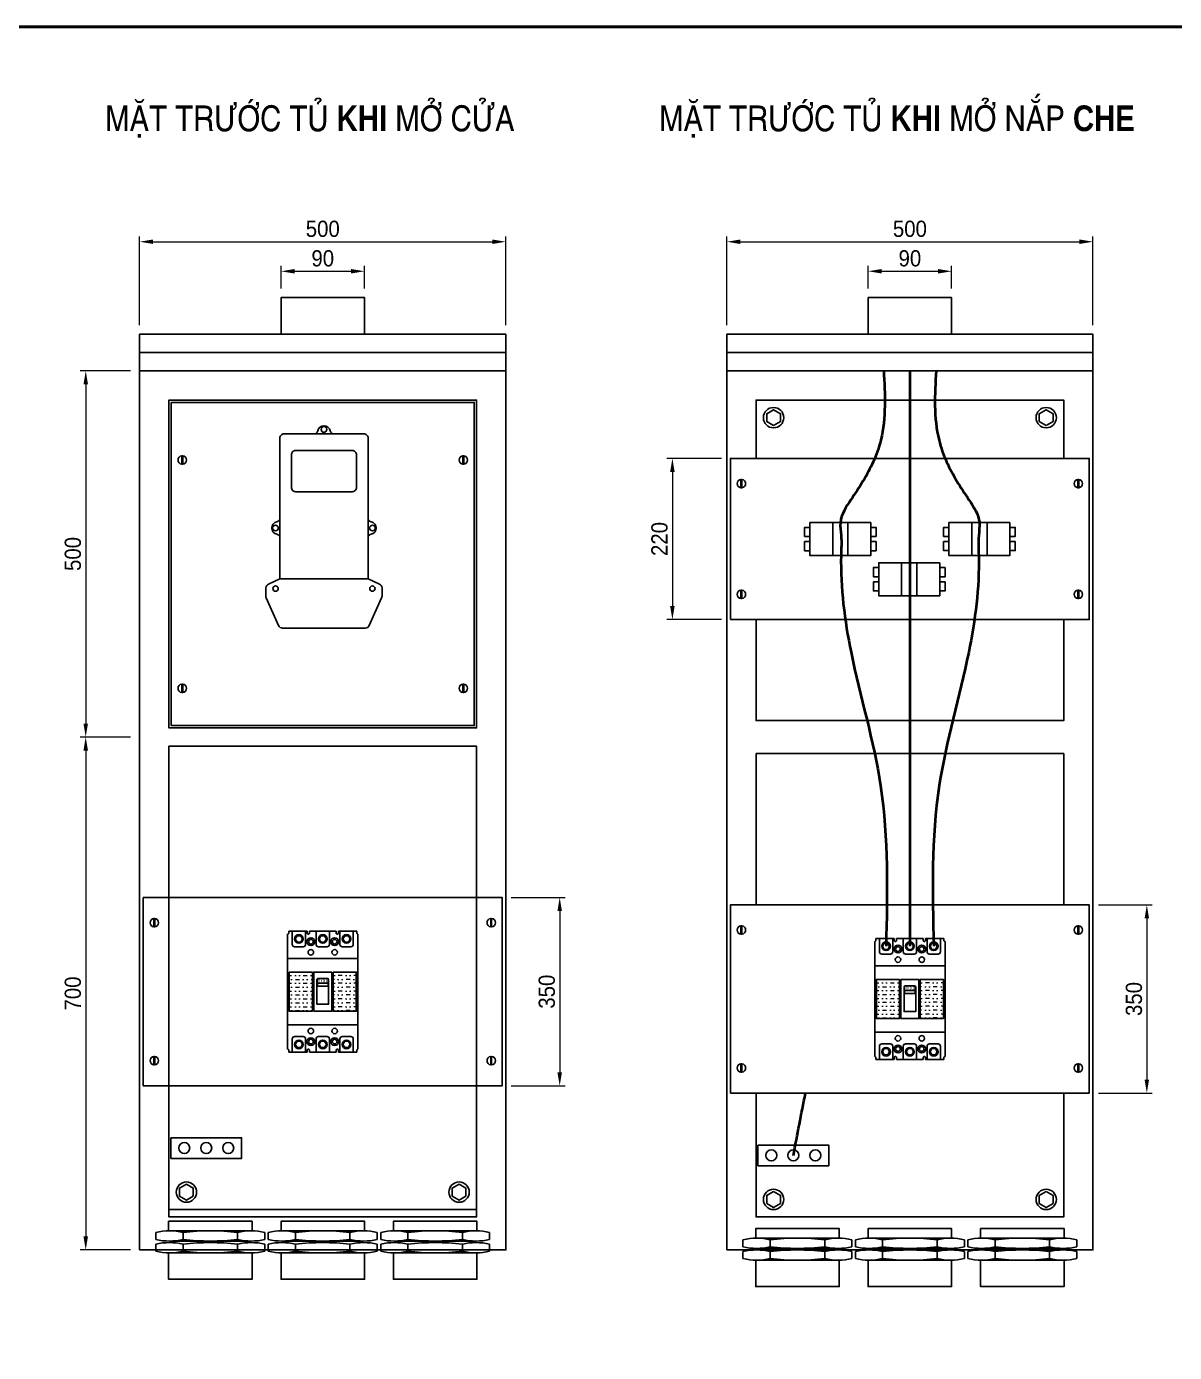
# Model space of a CAD drawing. Header units: millimetres. Extents: x -23083795 to 376618, y 113268 to 3804440.
# Drawn here: x 342228 to 348600, y 121408 to 128767 of the extents above; entities that cross this region are included whole.
import ezdxf

# ---------------------------------------------------------------- set-up
doc = ezdxf.new("R2010")
doc.units = ezdxf.units.MM
doc.header["$LTSCALE"] = 6
for name, color, linetype, lineweight in [('DIM', 4, 'Continuous', 13), ('Netcoban', 4, 'Continuous', 25), ('Netdam', 4, 'Continuous', 20), ('Netlon', 5, 'Continuous', 40), ('netlonkhungten', 32, 'Continuous', 35)]:
    doc.layers.add(name, color=color, linetype=linetype, lineweight=lineweight)
doc.styles.get("Standard").update_dxf_attribs({"font": 'VHELVCN_1.TTF', "height": 60})
doc.styles.add('VNI-HELVE', font='VHELVEN_0.TTF', dxfattribs={"width": 0.9})
doc.dimstyles.new('D50', dxfattribs={"dimtxt": 60, "dimasz": 75, "dimexe": 30, "dimexo": 50, "dimgap": 25, "dimtad": 1, "dimdec": 0, "dimdsep": 46, "dimtxsty": 'VNI-HELVE', "dimcen": 0, "dimclrd": 256, "dimclre": 256, "dimclrt": 7, "dimadec": 0, "dimazin": 0, "dimtfac": 1, "dimtdec": 0, "dimtmove": 1, "dimatfit": 3, "dimfxl": 1, "dimtolj": 1, "dimtzin": 0, "dimlwd": -1, "dimlwe": -1, "dimarcsym": 0})

# ---------------------------------------------------------------- blocks, each defined once
blk = doc.blocks.new('*D205')
at = {"layer": 'Defpoints', "color": 0, "transparency": 16777216}
for p in [(342855.7, 126855.5), (342556.4, 124822.8), (342855.7, 124822.8)]:
    blk.add_point(p, dxfattribs=at)
at = {"layer": 'DIM', "transparency": 16777216}
for p, q in [((342805.7, 126855.5), (342526.4, 126855.5)), ((342556.4, 126780.5), (342556.4, 124897.8)), ((342805.7, 124822.8), (342526.4, 124822.8))]:
    blk.add_line(p, q, dxfattribs=at)
for points in [[(342543.9, 126780.5), (342568.9, 126780.5), (342556.4, 126855.5)], [(342543.9, 124897.8), (342568.9, 124897.8), (342556.4, 124822.8)]]:
    blk.add_solid(points, dxfattribs=at)
at = {"layer": 'DIM', "color": 7, "transparency": 16777216, "insert": (342485.2, 125839.2), "char_height": 90, "attachment_point": 5, "rotation": 90, "style": 'VNI-HELVE'}
blk.add_mtext('\\A1;500', dxfattribs=at)
blk = doc.blocks.new('*D206')
at = {"layer": 'Defpoints', "color": 0, "transparency": 16777216}
for p in [(342855.7, 124822.8), (342556.4, 121976.9), (342855.7, 121976.9)]:
    blk.add_point(p, dxfattribs=at)
at = {"layer": 'DIM', "transparency": 16777216}
for p, q in [((342805.7, 124822.8), (342526.4, 124822.8)), ((342556.4, 124747.8), (342556.4, 122051.9)), ((342805.7, 121976.9), (342526.4, 121976.9))]:
    blk.add_line(p, q, dxfattribs=at)
for points in [[(342543.9, 124747.8), (342568.9, 124747.8), (342556.4, 124822.8)], [(342543.9, 122051.9), (342568.9, 122051.9), (342556.4, 121976.9)]]:
    blk.add_solid(points, dxfattribs=at)
at = {"layer": 'DIM', "color": 7, "transparency": 16777216, "insert": (342485.2, 123399.9), "char_height": 90, "attachment_point": 5, "rotation": 90, "style": 'VNI-HELVE'}
blk.add_mtext('\\A1;700', dxfattribs=at)
blk = doc.blocks.new('*D207')
at = {"layer": 'Defpoints', "color": 0, "transparency": 16777216}
for p in [(346135, 126369.6), (345812.7, 125475.2), (346135, 125475.2)]:
    blk.add_point(p, dxfattribs=at)
at = {"layer": 'DIM', "transparency": 16777216}
for p, q in [((346085, 126369.6), (345782.7, 126369.6)), ((345812.7, 126294.6), (345812.7, 125550.2)), ((346085, 125475.2), (345782.7, 125475.2))]:
    blk.add_line(p, q, dxfattribs=at)
for points in [[(345800.2, 126294.6), (345825.2, 126294.6), (345812.7, 126369.6)], [(345800.2, 125550.2), (345825.2, 125550.2), (345812.7, 125475.2)]]:
    blk.add_solid(points, dxfattribs=at)
at = {"layer": 'DIM', "color": 7, "transparency": 16777216, "insert": (345741.4, 125922.4), "char_height": 90, "attachment_point": 5, "rotation": 90, "style": 'VNI-HELVE'}
blk.add_mtext('\\A1;220', dxfattribs=at)
blk = doc.blocks.new('*D208')
at = {"layer": 'Defpoints', "color": 0, "transparency": 16777216}
for p in [(344888.5, 127572.1), (342855.7, 127058.8), (344888.5, 127058.8)]:
    blk.add_point(p, dxfattribs=at)
at = {"layer": 'DIM', "transparency": 16777216}
for p, q in [((342855.7, 127108.8), (342855.7, 127602.1)), ((342930.7, 127572.1), (344813.5, 127572.1)), ((344888.5, 127108.8), (344888.5, 127602.1))]:
    blk.add_line(p, q, dxfattribs=at)
for points in [[(342930.7, 127584.6), (342930.7, 127559.6), (342855.7, 127572.1)], [(344813.5, 127584.6), (344813.5, 127559.6), (344888.5, 127572.1)]]:
    blk.add_solid(points, dxfattribs=at)
at = {"layer": 'DIM', "color": 7, "transparency": 16777216, "insert": (343872.1, 127643.3), "char_height": 90, "attachment_point": 5, "style": 'VNI-HELVE'}
blk.add_mtext('\\A1;500', dxfattribs=at)
blk = doc.blocks.new('*D209')
at = {"layer": 'Defpoints', "color": 0, "transparency": 16777216}
for p in [(344103.8, 127408.3), (343640.3, 127262.1), (344103.8, 127262.1)]:
    blk.add_point(p, dxfattribs=at)
at = {"layer": 'DIM', "transparency": 16777216}
for p, q in [((343640.3, 127312.1), (343640.3, 127438.3)), ((343715.3, 127408.3), (344028.8, 127408.3)), ((344103.8, 127312.1), (344103.8, 127438.3))]:
    blk.add_line(p, q, dxfattribs=at)
for points in [[(343715.3, 127420.8), (343715.3, 127395.8), (343640.3, 127408.3)], [(344028.8, 127420.8), (344028.8, 127395.8), (344103.8, 127408.3)]]:
    blk.add_solid(points, dxfattribs=at)
at = {"layer": 'DIM', "color": 7, "transparency": 16777216, "insert": (343872.1, 127479.6), "char_height": 90, "attachment_point": 5, "style": 'VNI-HELVE'}
blk.add_mtext('\\A1;90', dxfattribs=at)
blk = doc.blocks.new('*D210')
at = {"layer": 'Defpoints', "color": 0, "transparency": 16777216}
for p in [(347362.7, 127408.3), (346899.3, 127262.1), (347362.7, 127262.1)]:
    blk.add_point(p, dxfattribs=at)
at = {"layer": 'DIM', "transparency": 16777216}
for p, q in [((346899.3, 127312.1), (346899.3, 127438.3)), ((346974.3, 127408.3), (347287.7, 127408.3)), ((347362.7, 127312.1), (347362.7, 127438.3))]:
    blk.add_line(p, q, dxfattribs=at)
for points in [[(346974.3, 127420.8), (346974.3, 127395.8), (346899.3, 127408.3)], [(347287.7, 127420.8), (347287.7, 127395.8), (347362.7, 127408.3)]]:
    blk.add_solid(points, dxfattribs=at)
at = {"layer": 'DIM', "color": 7, "transparency": 16777216, "insert": (347131, 127479.6), "char_height": 90, "attachment_point": 5, "style": 'VNI-HELVE'}
blk.add_mtext('\\A1;90', dxfattribs=at)
blk = doc.blocks.new('*D211')
at = {"layer": 'Defpoints', "color": 0, "transparency": 16777216}
for p in [(348147.4, 127572.1), (346114.6, 127058.8), (348147.4, 127058.8)]:
    blk.add_point(p, dxfattribs=at)
at = {"layer": 'DIM', "transparency": 16777216}
for p, q in [((346114.6, 127108.8), (346114.6, 127602.1)), ((346189.6, 127572.1), (348072.4, 127572.1)), ((348147.4, 127108.8), (348147.4, 127602.1))]:
    blk.add_line(p, q, dxfattribs=at)
for points in [[(346189.6, 127584.6), (346189.6, 127559.6), (346114.6, 127572.1)], [(348072.4, 127584.6), (348072.4, 127559.6), (348147.4, 127572.1)]]:
    blk.add_solid(points, dxfattribs=at)
at = {"layer": 'DIM', "color": 7, "transparency": 16777216, "insert": (347131, 127643.3), "char_height": 90, "attachment_point": 5, "style": 'VNI-HELVE'}
blk.add_mtext('\\A1;500', dxfattribs=at)
blk = doc.blocks.new('*D223')
at = {"layer": 'Defpoints', "color": 0, "transparency": 16777216}
for p in [(348127.1, 123891.8), (348127.1, 122847), (348446.2, 122847)]:
    blk.add_point(p, dxfattribs=at)
at = {"layer": 'DIM', "transparency": 16777216}
for p, q in [((348177.1, 123891.8), (348476.2, 123891.8)), ((348446.2, 123816.8), (348446.2, 122922)), ((348177.1, 122847), (348476.2, 122847))]:
    blk.add_line(p, q, dxfattribs=at)
for points in [[(348433.7, 123816.8), (348458.7, 123816.8), (348446.2, 123891.8)], [(348433.7, 122922), (348458.7, 122922), (348446.2, 122847)]]:
    blk.add_solid(points, dxfattribs=at)
at = {"layer": 'DIM', "color": 7, "transparency": 16777216, "insert": (348374.9, 123369.4), "char_height": 90, "attachment_point": 5, "rotation": 90, "style": 'VNI-HELVE'}
blk.add_mtext('\\A1;350', dxfattribs=at)
blk = doc.blocks.new('*D227')
at = {"layer": 'Defpoints', "color": 0, "transparency": 16777216}
for p in [(344868.1, 123932.4), (344868.1, 122887.6), (345187.3, 122887.6)]:
    blk.add_point(p, dxfattribs=at)
at = {"layer": 'DIM', "transparency": 16777216}
for p, q in [((344918.1, 123932.4), (345217.3, 123932.4)), ((345187.3, 123857.4), (345187.3, 122962.6)), ((344918.1, 122887.6), (345217.3, 122887.6))]:
    blk.add_line(p, q, dxfattribs=at)
for points in [[(345174.8, 123857.4), (345199.8, 123857.4), (345187.3, 123932.4)], [(345174.8, 122962.6), (345199.8, 122962.6), (345187.3, 122887.6)]]:
    blk.add_solid(points, dxfattribs=at)
at = {"layer": 'DIM', "color": 7, "transparency": 16777216, "insert": (345116, 123410), "char_height": 90, "attachment_point": 5, "rotation": 90, "style": 'VNI-HELVE'}
blk.add_mtext('\\A1;350', dxfattribs=at)

msp = doc.modelspace()

# ---------------------------------------------------------------- hatches: boundary and pattern name
at = {"layer": 'Netdam'}
h = msp.add_hatch(dxfattribs=at)
h.set_pattern_fill('MUDST', color=256, scale=86.730817, style=0)
h.set_pattern_definition([(0, (20691.692, 74930.737), (43.3654085, 21.6827042), [21.6827042, -21.6827042, 0, -21.6827042, 0, -21.6827042])])
h.paths.add_polyline_path([(343815.09808, 123518.43643), (343686.32426, 123518.43643), (343686.32426, 123301.32285), (343815.09808, 123301.32285)])
h = msp.add_hatch(dxfattribs=at)
h.set_pattern_fill('MUDST', color=256, scale=86.730817, style=0)
h.set_pattern_definition([(180, (667052.462, 74930.737), (-43.3654085, 21.6827042), [21.6827042, -21.6827042, 0, -21.6827042, 0, -21.6827042])])
h.paths.add_polyline_path([(343929.0554, 123518.43643), (344057.82922, 123518.43643), (344057.82922, 123301.32285), (343929.0554, 123301.32285)])
h = msp.add_hatch(dxfattribs=at)
h.set_pattern_fill('MUDST', color=256, scale=86.730817, style=0)
h.set_pattern_definition([(0, (23950.618, 74890.082), (43.3654085, 21.6827042), [21.6827042, -21.6827042, 0, -21.6827042, 0, -21.6827042])])
h.paths.add_polyline_path([(347074.02458, 123477.78136), (346945.25076, 123477.78136), (346945.25076, 123260.66778), (347074.02458, 123260.66778)])
h = msp.add_hatch(dxfattribs=at)
h.set_pattern_fill('MUDST', color=256, scale=86.730817, style=0)
h.set_pattern_definition([(180, (670311.388, 74890.082), (-43.3654085, 21.6827042), [21.6827042, -21.6827042, 0, -21.6827042, 0, -21.6827042])])
h.paths.add_polyline_path([(347187.9819, 123477.78136), (347316.75572, 123477.78136), (347316.75572, 123260.66778), (347187.9819, 123260.66778)])

# ---------------------------------------------------------------- linework, layer by layer
at = {"layer": 'Netcoban'}
for p, q in [((342855.69998, 126957.17781), (344888.4535, 126957.17781)), ((346114.62648, 126957.17781), (348147.38, 126957.17781)), ((342855.69998, 126855.54013), (344888.4535, 126855.54013)), ((346114.62648, 126855.54013), (348147.38, 126855.54013)), ((343834.12698, 126508.53073), (343831.47131, 126506.65942)), ((343923.288, 126508.53073), (343925.94366, 126506.65942)), ((343089.60142, 126384.2252), (343094.54615, 126384.2252)), ((343089.60142, 126384.2252), (343089.60142, 126337.59842)), ((343094.54615, 126384.2252), (343094.54615, 126337.59842)), ((344649.60733, 126384.2252), (344649.60733, 126337.59842)), ((344654.55206, 126384.2252), (344649.60733, 126384.2252)), ((344654.55206, 126384.2252), (344654.55206, 126337.59842)), ((343089.60142, 126337.72989), (343094.54615, 126337.59842)), ((344654.55206, 126337.72989), (344649.60733, 126337.59842)), ((346193.46426, 126253.16093), (346193.46426, 126206.53415)), ((346193.46426, 126253.16093), (346198.40899, 126253.16093)), ((346193.46426, 126206.66561), (346198.40899, 126206.53415)), ((346198.40899, 126253.16093), (346198.40899, 126206.53415)), ((348063.5975, 126253.16093), (348068.54223, 126253.16093)), ((348063.5975, 126253.16093), (348063.5975, 126206.53415)), ((348063.5975, 126206.66561), (348068.54223, 126206.53415)), ((348068.54223, 126253.16093), (348068.54223, 126206.53415)), ((343631.43516, 126027.73602), (343633.30648, 126030.39169)), ((344125.97981, 126027.73602), (344124.1085, 126030.39169)), ((343631.43516, 125938.575), (343633.30648, 125935.91934)), ((344125.97981, 125938.575), (344124.1085, 125935.91934)), ((343570.5453, 125672.10739), (343633.30648, 125700.6634)), ((344186.86968, 125672.10739), (344124.1085, 125700.6634)), ((343556.25401, 125605.25489), (343556.25401, 125649.90389)), ((344201.16096, 125605.25489), (344201.16096, 125649.90389)), ((346193.46426, 125638.23736), (346198.40899, 125638.23736)), ((346193.46426, 125638.23736), (346193.46426, 125591.61059)), ((346198.40899, 125638.23736), (346198.40899, 125591.61059)), ((348063.5975, 125638.23736), (348068.54223, 125638.23736)), ((348063.5975, 125638.23736), (348063.5975, 125591.61059)), ((348068.54223, 125638.23736), (348068.54223, 125591.61059)), ((343626.85573, 125441.91019), (343558.37293, 125595.3107)), ((344130.55924, 125441.91019), (344199.04205, 125595.3107)), ((346193.46426, 125591.74205), (346198.40899, 125591.61059)), ((348063.5975, 125591.74205), (348068.54223, 125591.61059)), ((344108.2844, 125427.46061), (343649.13058, 125427.46061)), ((343089.60142, 125116.99397), (343094.54615, 125117.12543)), ((343089.60142, 125070.49866), (343089.60142, 125117.12543)), ((343094.54615, 125070.49866), (343094.54615, 125117.12543)), ((344649.60733, 125070.49866), (344649.60733, 125117.12543)), ((344654.55206, 125116.99397), (344649.60733, 125117.12543)), ((344654.55206, 125070.49866), (344654.55206, 125117.12543)), ((343089.60142, 125070.49866), (343094.54615, 125070.49866)), ((344654.55206, 125070.49866), (344649.60733, 125070.49866)), ((342934.53775, 123816.00996), (342934.53775, 123769.38318)), ((342934.53775, 123816.00996), (342939.48249, 123816.00996)), ((342939.48249, 123816.00996), (342939.48249, 123769.38318)), ((344804.671, 123816.00996), (344809.61573, 123816.00996)), ((344804.671, 123816.00996), (344804.671, 123769.38318)), ((344809.61573, 123816.00996), (344809.61573, 123769.38318)), ((342934.53775, 123769.51465), (342939.48249, 123769.38318)), ((344804.671, 123769.51465), (344809.61573, 123769.38318)), ((346193.46426, 123775.35489), (346198.40899, 123775.35489)), ((346193.46426, 123775.35489), (346193.46426, 123728.72811)), ((346193.46426, 123728.85958), (346198.40899, 123728.72811)), ((346198.40899, 123775.35489), (346198.40899, 123728.72811)), ((348063.5975, 123775.35489), (348063.5975, 123728.72811)), ((348063.5975, 123775.35489), (348068.54223, 123775.35489)), ((348063.5975, 123728.85958), (348068.54223, 123728.72811)), ((348068.54223, 123775.35489), (348068.54223, 123728.72811)), ((343676.9324, 123594.3259), (344067.22108, 123594.3259)), ((346935.8589, 123553.67083), (347326.14758, 123553.67083)), ((343901.16802, 123457.23805), (343842.98546, 123457.23805)), ((347160.09452, 123416.58298), (347101.91196, 123416.58298)), ((343676.9324, 123225.71993), (344067.22108, 123225.71993)), ((346935.8589, 123185.06486), (347326.14758, 123185.06486)), ((342934.53775, 123050.66264), (342939.48249, 123050.66264)), ((342934.53775, 123050.66264), (342934.53775, 123004.03586)), ((342939.48249, 123050.66264), (342939.48249, 123004.03586)), ((344804.671, 123050.66264), (344809.61573, 123050.66264)), ((344804.671, 123050.66264), (344804.671, 123004.03586)), ((344809.61573, 123050.66264), (344809.61573, 123004.03586)), ((342934.53775, 123004.16733), (342939.48249, 123004.03586)), ((344804.671, 123004.16733), (344809.61573, 123004.03586)), ((346193.46426, 123010.00757), (346193.46426, 122963.38079)), ((346193.46426, 123010.00757), (346198.40899, 123010.00757)), ((346198.40899, 123010.00757), (346198.40899, 122963.38079)), ((348063.5975, 123010.00757), (348063.5975, 122963.38079)), ((348063.5975, 123010.00757), (348068.54223, 123010.00757)), ((348068.54223, 123010.00757), (348068.54223, 122963.38079)), ((346193.46426, 122963.51226), (346198.40899, 122963.38079)), ((348063.5975, 122963.51226), (348068.54223, 122963.38079)), ((342945.69703, 122073.4681), (342945.69703, 122035.22588)), ((343021.2857, 122082.97622), (343474.81774, 122082.97622)), ((343021.2857, 122025.71776), (343474.81774, 122025.71776)), ((343021.2857, 122025.71776), (343474.81774, 122025.71776)), ((343096.87438, 122073.4681), (343096.87438, 122035.22588)), ((343399.22907, 122073.4681), (343399.22907, 122035.22588)), ((343550.40641, 122073.4681), (343550.40641, 122035.22588)), ((343569.72205, 122073.4681), (343569.72205, 122035.22588)), ((343645.31072, 122082.97622), (344098.84276, 122082.97622)), ((343645.31072, 122025.71776), (344098.84276, 122025.71776)), ((343645.31072, 122025.71776), (344098.84276, 122025.71776)), ((343720.89939, 122073.4681), (343720.89939, 122035.22588)), ((344023.25409, 122073.4681), (344023.25409, 122035.22588)), ((344174.43143, 122073.4681), (344174.43143, 122035.22588)), ((344174.43143, 122073.4681), (344174.43143, 122035.22588)), ((344193.74707, 122073.4681), (344193.74707, 122035.22588)), ((344722.86778, 122082.97622), (344269.33574, 122082.97622)), ((344722.86778, 122025.71776), (344269.33574, 122025.71776)), ((344722.86778, 122025.71776), (344269.33574, 122025.71776)), ((344344.92441, 122073.4681), (344344.92441, 122035.22588)), ((344647.2791, 122073.4681), (344647.2791, 122035.22588)), ((344798.45645, 122073.4681), (344798.45645, 122035.22588)), ((346204.62353, 122032.81303), (346204.62353, 121994.57081)), ((346280.2122, 122042.32115), (346733.74424, 122042.32115)), ((346355.80088, 122032.81303), (346355.80088, 121994.57081)), ((346658.15557, 122032.81303), (346658.15557, 121994.57081)), ((346809.33292, 122032.81303), (346809.33292, 121994.57081)), ((346828.64855, 122032.81303), (346828.64855, 121994.57081)), ((346904.23722, 122042.32115), (347357.76926, 122042.32115)), ((346979.8259, 122032.81303), (346979.8259, 121994.57081)), ((347282.18059, 122032.81303), (347282.18059, 121994.57081)), ((347433.35793, 122032.81303), (347433.35793, 121994.57081)), ((347433.35793, 122032.81303), (347433.35793, 121994.57081)), ((347452.67357, 122032.81303), (347452.67357, 121994.57081)), ((347981.79428, 122042.32115), (347528.26224, 122042.32115)), ((347603.85091, 122032.81303), (347603.85091, 121994.57081)), ((347906.20561, 122032.81303), (347906.20561, 121994.57081)), ((348057.38295, 122032.81303), (348057.38295, 121994.57081)), ((342945.69703, 122008.07864), (342945.69703, 121969.83641)), ((343021.2857, 121960.3283), (343474.81774, 121960.3283)), ((343096.87438, 122008.07864), (343096.87438, 121969.83641)), ((343399.22907, 122008.07864), (343399.22907, 121969.83641)), ((343550.40641, 122008.07864), (343550.40641, 121969.83641)), ((343569.72205, 122008.07864), (343569.72205, 121969.83641)), ((343645.31072, 121960.3283), (344098.84276, 121960.3283)), ((343720.89939, 122008.07864), (343720.89939, 121969.83641)), ((344023.25409, 122008.07864), (344023.25409, 121969.83641)), ((344174.43143, 122008.07864), (344174.43143, 121969.83641)), ((344174.43143, 122008.07864), (344174.43143, 121969.83641)), ((344193.74707, 122008.07864), (344193.74707, 121969.83641)), ((344722.86778, 121960.3283), (344269.33574, 121960.3283)), ((344344.92441, 122008.07864), (344344.92441, 121969.83641)), ((344647.2791, 122008.07864), (344647.2791, 121969.83641)), ((344798.45645, 122008.07864), (344798.45645, 121969.83641)), ((346204.62353, 121967.42357), (346204.62353, 121929.18134)), ((346280.2122, 121985.06269), (346733.74424, 121985.06269)), ((346280.2122, 121985.06269), (346733.74424, 121985.06269)), ((346355.80088, 121967.42357), (346355.80088, 121929.18134)), ((346658.15557, 121967.42357), (346658.15557, 121929.18134)), ((346809.33292, 121967.42357), (346809.33292, 121929.18134)), ((346828.64855, 121967.42357), (346828.64855, 121929.18134)), ((346904.23722, 121985.06269), (347357.76926, 121985.06269)), ((346904.23722, 121985.06269), (347357.76926, 121985.06269)), ((346979.8259, 121967.42357), (346979.8259, 121929.18134)), ((347282.18059, 121967.42357), (347282.18059, 121929.18134)), ((347433.35793, 121967.42357), (347433.35793, 121929.18134)), ((347433.35793, 121967.42357), (347433.35793, 121929.18134)), ((347452.67357, 121967.42357), (347452.67357, 121929.18134)), ((347981.79428, 121985.06269), (347528.26224, 121985.06269)), ((347981.79428, 121985.06269), (347528.26224, 121985.06269)), ((347603.85091, 121967.42357), (347603.85091, 121929.18134)), ((347906.20561, 121967.42357), (347906.20561, 121929.18134)), ((348057.38295, 121967.42357), (348057.38295, 121929.18134)), ((346280.2122, 121919.67323), (346733.74424, 121919.67323)), ((346904.23722, 121919.67323), (347357.76926, 121919.67323)), ((347981.79428, 121919.67323), (347528.26224, 121919.67323))]:
    msp.add_line(p, q, dxfattribs=at)
for points in [[(343640.34284, 127058.81549), (344103.81064, 127058.81549), (344103.81064, 127262.09084), (343640.34284, 127262.09084)], [(346899.26934, 127058.81549), (347362.73714, 127058.81549), (347362.73714, 127262.09084), (346899.26934, 127262.09084)], [(342855.69998, 121976.93168), (344888.4535, 121976.93168), (344888.4535, 127058.81549), (342855.69998, 127058.81549)], [(346114.62648, 121976.93168), (348147.38, 121976.93168), (348147.38, 127058.81549), (346114.62648, 127058.81549)], [(346374.45544, 126551.72421), (346412.54926, 126573.71769), (346412.54926, 126617.70466), (346374.45544, 126639.69814), (346336.36161, 126617.70466), (346336.36161, 126573.71769)], [(347887.55104, 126551.72421), (347849.45722, 126573.71769), (347849.45722, 126617.70466), (347887.55104, 126639.69814), (347925.64487, 126617.70466), (347925.64487, 126573.71769)], [(346134.95402, 125475.17998), (348127.05247, 125475.17998), (348127.05247, 126369.59153), (346134.95402, 126369.59153)], [(346914.10771, 126013.25013), (346576.03303, 126013.25013), (346576.03303, 125830.60739), (346914.10771, 125830.60739)], [(346787.35939, 126013.25013), (346702.78135, 126013.25013), (346702.78135, 125830.60739), (346787.35939, 125830.60739)], [(347685.93564, 126013.66759), (347347.86096, 126013.66759), (347347.86096, 125831.02486), (347685.93564, 125831.02486)], [(347559.18731, 126013.66759), (347474.60928, 126013.66759), (347474.60928, 125831.02486), (347559.18731, 125831.02486)], [(347296.32833, 125790.12238), (346958.25365, 125790.12238), (346958.25365, 125607.47965), (347296.32833, 125607.47965)], [(347169.58001, 125790.12238), (347085.00198, 125790.12238), (347085.00198, 125607.47965), (347169.58001, 125607.47965)], [(342876.02751, 122887.60526), (344868.12597, 122887.60526), (344868.12597, 123932.44057), (342876.02751, 123932.44057)], [(346134.95402, 122846.95019), (348127.05247, 122846.95019), (348127.05247, 123891.7855), (346134.95402, 123891.7855)], [(343815.09808, 123518.43643), (343686.32426, 123518.43643), (343686.32426, 123301.32285), (343815.09808, 123301.32285)], [(343822.20652, 123301.60939), (343921.94696, 123301.60939), (343921.94696, 123518.43643), (343822.20652, 123518.43643)], [(343929.0554, 123518.43643), (344057.82922, 123518.43643), (344057.82922, 123301.32285), (343929.0554, 123301.32285)], [(343842.98546, 123483.25729), (343901.16802, 123483.25729), (343901.16802, 123439.89188), (343842.98546, 123439.89188)], [(347074.02458, 123477.78136), (346945.25076, 123477.78136), (346945.25076, 123260.66778), (347074.02458, 123260.66778)], [(347081.13302, 123260.95432), (347180.87346, 123260.95432), (347180.87346, 123477.78136), (347081.13302, 123477.78136)], [(347101.91196, 123442.60222), (347160.09452, 123442.60222), (347160.09452, 123399.23681), (347101.91196, 123399.23681)], [(347187.9819, 123477.78136), (347316.75572, 123477.78136), (347316.75572, 123260.66778), (347187.9819, 123260.66778)], [(343028.90466, 122599.43676), (343421.60882, 122599.43676), (343421.60882, 122484.87954), (343028.90466, 122484.87954)], [(346287.83116, 122558.78169), (346680.53532, 122558.78169), (346680.53532, 122444.22447), (346287.83116, 122444.22447)], [(343115.52894, 122341.73021), (343153.62276, 122319.73672), (343153.62276, 122275.74976), (343115.52894, 122253.75628), (343077.43511, 122275.74976), (343077.43511, 122319.73672)], [(344628.62454, 122341.73021), (344590.53072, 122319.73672), (344590.53072, 122275.74976), (344628.62454, 122253.75628), (344666.71837, 122275.74976), (344666.71837, 122319.73672)], [(346374.45544, 122301.07513), (346412.54926, 122279.08165), (346412.54926, 122235.09469), (346374.45544, 122213.10121), (346336.36161, 122235.09469), (346336.36161, 122279.08165)], [(347887.55104, 122301.07513), (347849.45722, 122279.08165), (347849.45722, 122235.09469), (347887.55104, 122213.10121), (347925.64487, 122235.09469), (347925.64487, 122279.08165)]]:
    msp.add_lwpolyline(points, close=True, dxfattribs=at)
for points in [[(344725.83322, 126393.22864), (344725.83322, 126692.91985), (343018.32026, 126692.91985), (343018.32026, 124873.60545), (344725.83322, 124873.60545), (344725.83322, 125343.13719)], [(344713.0623, 125249.25653), (344713.0623, 124886.37637), (343031.09118, 124886.37637), (343031.09118, 126680.14893), (344713.0623, 126680.14893), (344713.0623, 126299.34798)], [(347984.75972, 126692.91985), (347984.75972, 126692.91985), (346277.24676, 126692.91985), (346277.24676, 126369.59153)], [(347984.75972, 126369.59153), (347984.75972, 126692.91985)], [(344725.83322, 125343.13719), (344725.83322, 126393.22864)], [(344713.0623, 126305.2191), (344713.0623, 125249.25653)], [(346576.03303, 125936.24096), (346546.31113, 125936.24096), (346546.31113, 125986.59594), (346576.03303, 125986.59594)], [(346914.10771, 125986.59594), (346943.82961, 125986.59594), (346943.82961, 125936.24096), (346914.10771, 125936.24096)], [(347347.86096, 125936.65842), (347318.13905, 125936.65842), (347318.13905, 125987.01341), (347347.86096, 125987.01341)], [(347685.93564, 125987.01341), (347715.65754, 125987.01341), (347715.65754, 125936.65842), (347685.93564, 125936.65842)], [(346576.03303, 125907.61656), (346546.31113, 125907.61656), (346546.31113, 125857.26158), (346576.03303, 125857.26158)], [(346914.10771, 125857.26158), (346943.82961, 125857.26158), (346943.82961, 125907.61656), (346914.10771, 125907.61656)], [(347347.86096, 125908.03403), (347318.13905, 125908.03403), (347318.13905, 125857.67904), (347347.86096, 125857.67904)], [(347685.93564, 125857.67904), (347715.65754, 125857.67904), (347715.65754, 125908.03403), (347685.93564, 125908.03403)], [(346958.25365, 125713.11321), (346928.53175, 125713.11321), (346928.53175, 125763.4682), (346958.25365, 125763.4682)], [(347296.32833, 125763.4682), (347326.05024, 125763.4682), (347326.05024, 125713.11321), (347296.32833, 125713.11321)], [(346958.25365, 125684.48882), (346928.53175, 125684.48882), (346928.53175, 125634.13383), (346958.25365, 125634.13383)], [(347296.32833, 125634.13383), (347326.05024, 125634.13383), (347326.05024, 125684.48882), (347296.32833, 125684.48882)], [(346277.24676, 125475.17998), (346277.24676, 124914.26052), (347984.75972, 124914.26052), (347984.75972, 125475.17998)], [(344725.83322, 124645.21686), (344725.83322, 124771.96777), (343018.32026, 124771.96777), (343018.32026, 122159.8795), (344725.83322, 122159.8795), (344725.83322, 124645.21686)], [(347984.75972, 124731.3127), (347984.75972, 124731.3127), (346277.24676, 124731.3127), (346277.24676, 123891.7855)], [(347984.75972, 123891.7855), (347984.75972, 124731.3127)], [(343676.9324, 123728.75867), (343676.9324, 123091.28716)], [(343785.34592, 123746.10483), (343683.43721, 123746.10483)], [(343729.79743, 123685.39326), (343719.78262, 123702.73942), (343729.79743, 123720.08558), (343749.82706, 123720.08558), (343759.84187, 123702.73942), (343749.82706, 123685.39326), (343729.79743, 123685.39326)], [(343945.79793, 123746.10483), (343798.35555, 123746.10483)], [(343862.06193, 123685.39326), (343852.04712, 123702.73942), (343862.06193, 123720.08558), (343882.09155, 123720.08558), (343892.10636, 123702.73942), (343882.09155, 123685.39326), (343862.06193, 123685.39326)], [(344060.71627, 123746.10483), (343958.80756, 123746.10483)], [(344014.35605, 123685.39326), (344024.37086, 123702.73942), (344014.35605, 123720.08558), (343994.32642, 123720.08558), (343984.31161, 123702.73942), (343994.32642, 123685.39326), (344014.35605, 123685.39326)], [(344067.22108, 123091.28716), (344067.22108, 123728.75867)], [(347044.27242, 123705.44976), (346942.36371, 123705.44976)], [(347204.72444, 123705.44976), (347057.28205, 123705.44976)], [(347319.64277, 123705.44976), (347217.73406, 123705.44976)], [(346935.8589, 123688.10359), (346935.8589, 123050.63209)], [(346988.72393, 123644.73819), (346978.70912, 123662.08435), (346988.72393, 123679.43051), (347008.75356, 123679.43051), (347018.76837, 123662.08435), (347008.75356, 123644.73819), (346988.72393, 123644.73819)], [(347120.98843, 123644.73819), (347110.97362, 123662.08435), (347120.98843, 123679.43051), (347141.01805, 123679.43051), (347151.03287, 123662.08435), (347141.01805, 123644.73819), (347120.98843, 123644.73819)], [(347273.28255, 123644.73819), (347283.29736, 123662.08435), (347273.28255, 123679.43051), (347253.25293, 123679.43051), (347243.23811, 123662.08435), (347253.25293, 123644.73819), (347273.28255, 123644.73819)], [(347326.14758, 123050.63209), (347326.14758, 123688.10359)], [(343842.98546, 123479.40757), (343839.55268, 123479.40757), (343839.55268, 123340.63826), (343904.6008, 123340.63826), (343904.6008, 123479.40757), (343901.16802, 123479.40757)], [(347101.91196, 123438.7525), (347098.47919, 123438.7525), (347098.47919, 123299.98319), (347163.5273, 123299.98319), (347163.5273, 123438.7525), (347160.09452, 123438.7525)], [(343729.79743, 123134.65257), (343719.78262, 123117.30641), (343729.79743, 123099.96024), (343749.82706, 123099.96024), (343759.84187, 123117.30641), (343749.82706, 123134.65257), (343729.79743, 123134.65257)], [(343862.06193, 123134.65257), (343852.04712, 123117.30641), (343862.06193, 123099.96024), (343882.09155, 123099.96024), (343892.10636, 123117.30641), (343882.09155, 123134.65257), (343862.06193, 123134.65257)], [(344014.35605, 123134.65257), (344024.37086, 123117.30641), (344014.35605, 123099.96024), (343994.32642, 123099.96024), (343984.31161, 123117.30641), (343994.32642, 123134.65257), (344014.35605, 123134.65257)], [(343785.34592, 123073.941), (343683.43721, 123073.941)], [(343908.93734, 123073.941), (343798.35555, 123073.941)], [(343945.79793, 123073.941), (343908.93734, 123073.941)], [(344060.71627, 123073.941), (343958.80756, 123073.941)], [(346988.72393, 123093.9975), (346978.70912, 123076.65134), (346988.72393, 123059.30517), (347008.75356, 123059.30517), (347018.76837, 123076.65134), (347008.75356, 123093.9975), (346988.72393, 123093.9975)], [(347120.98843, 123093.9975), (347110.97362, 123076.65134), (347120.98843, 123059.30517), (347141.01805, 123059.30517), (347151.03287, 123076.65134), (347141.01805, 123093.9975), (347120.98843, 123093.9975)], [(347273.28255, 123093.9975), (347283.29736, 123076.65134), (347273.28255, 123059.30517), (347253.25293, 123059.30517), (347243.23811, 123076.65134), (347253.25293, 123093.9975), (347273.28255, 123093.9975)], [(347044.27242, 123033.28593), (346942.36371, 123033.28593)], [(347167.86384, 123033.28593), (347057.28205, 123033.28593)], [(347204.72444, 123033.28593), (347167.86384, 123033.28593)], [(347319.64277, 123033.28593), (347217.73406, 123033.28593)], [(343018.32026, 122887.60526), (343018.32026, 122200.53457), (344725.83322, 122200.53457), (344725.83322, 122887.60526)], [(346277.24676, 122846.95019), (346277.24676, 122159.8795), (347984.75972, 122159.8795), (347984.75972, 122846.95019)], [(343016.31782, 122082.93578), (343016.31782, 122135.74225), (343479.78562, 122135.74225), (343479.78562, 122082.93578)], [(343640.34284, 122082.93578), (343640.34284, 122135.74225), (344103.81064, 122135.74225), (344103.81064, 122082.93578)], [(344727.83566, 122082.93578), (344727.83566, 122135.74225), (344264.36786, 122135.74225), (344264.36786, 122082.93578)], [(346275.24432, 122042.28071), (346275.24432, 122095.08718), (346738.71213, 122095.08718), (346738.71213, 122042.28071)], [(346899.26934, 122042.28071), (346899.26934, 122095.08718), (347362.73714, 122095.08718), (347362.73714, 122042.28071)], [(347986.76216, 122042.28071), (347986.76216, 122095.08718), (347523.29436, 122095.08718), (347523.29436, 122042.28071)], [(343016.31782, 121959.93636), (343016.31782, 121814.3114), (343479.78562, 121814.3114), (343479.78562, 121959.93636)], [(343640.34284, 121959.93636), (343640.34284, 121814.3114), (344103.81064, 121814.3114), (344103.81064, 121959.93636)], [(344727.83566, 121959.93636), (344727.83566, 121814.3114), (344264.36786, 121814.3114), (344264.36786, 121959.93636)], [(346275.24432, 121919.28129), (346275.24432, 121773.65633), (346738.71213, 121773.65633), (346738.71213, 121919.28129)], [(346899.26934, 121919.28129), (346899.26934, 121773.65633), (347362.73714, 121773.65633), (347362.73714, 121919.28129)], [(347986.76216, 121919.28129), (347986.76216, 121773.65633), (347523.29436, 121773.65633), (347523.29436, 121919.28129)]]:
    msp.add_lwpolyline(points, dxfattribs=at)
for points in [[(344124.1085, 125700.6634), (343633.30648, 125700.6634), (343633.30648, 126482.26565, -0.4142135624), (343657.70024, 126506.65942), (344099.71474, 126506.65942, -0.4142135624), (344124.1085, 126482.26565)], [(344035.2628, 126413.6786), (343722.15218, 126413.6786, 0.4142135624), (343697.75841, 126389.28484), (343697.75841, 126209.24759, 0.4142135624), (343722.15218, 126184.85383), (344035.2628, 126184.85383, 0.4142135624), (344059.65656, 126209.24759), (344059.65656, 126389.28484, 0.4142135624)], [(343763.66322, 123659.37401), (343715.96127, 123659.37401, -0.4142135624), (343702.95165, 123672.38363), (343702.95165, 123746.10483), (343776.67284, 123746.10483), (343776.67284, 123672.38363, -0.4142135624)], [(343895.92771, 123659.37401), (343848.22577, 123659.37401, -0.4142135624), (343835.21614, 123672.38363), (343835.21614, 123746.10483), (343908.93734, 123746.10483), (343908.93734, 123672.38363, -0.4142135624)], [(343980.49026, 123659.37401), (344028.19221, 123659.37401, 0.4142135624), (344041.20183, 123672.38363), (344041.20183, 123746.10483), (343967.48064, 123746.10483), (343967.48064, 123672.38363, 0.4142135624)], [(347022.58972, 123618.71894), (346974.88777, 123618.71894, -0.4142135624), (346961.87815, 123631.72856), (346961.87815, 123705.44976), (347035.59934, 123705.44976), (347035.59934, 123631.72856, -0.4142135624)], [(347154.85422, 123618.71894), (347107.15227, 123618.71894, -0.4142135624), (347094.14264, 123631.72856), (347094.14264, 123705.44976), (347167.86384, 123705.44976), (347167.86384, 123631.72856, -0.4142135624)], [(347239.41676, 123618.71894), (347287.11871, 123618.71894, 0.4142135624), (347300.12833, 123631.72856), (347300.12833, 123705.44976), (347226.40714, 123705.44976), (347226.40714, 123631.72856, 0.4142135624)]]:
    msp.add_lwpolyline(points, format="xyb", close=True, dxfattribs=at)
for points in [[(343676.9324, 123728.75867, 0.4142135624), (343683.43721, 123735.26348), (343683.43721, 123746.10483)], [(343785.34592, 123746.10483), (343785.34592, 123735.26348, 0.4142135624), (343791.85073, 123728.75867), (343791.85073, 123728.75867, 0.4142135624), (343798.35555, 123735.26348), (343798.35555, 123746.10483)], [(343958.80756, 123746.10483), (343958.80756, 123735.26348, -0.4142135624), (343952.30275, 123728.75867), (343952.30275, 123728.75867, -0.4142135624), (343945.79793, 123735.26348), (343945.79793, 123746.10483)], [(344067.22108, 123728.75867, -0.4142135624), (344060.71627, 123735.26348), (344060.71627, 123746.10483)], [(346935.8589, 123688.10359, 0.4142135624), (346942.36371, 123694.60841), (346942.36371, 123705.44976)], [(347044.27242, 123705.44976), (347044.27242, 123694.60841, 0.4142135624), (347050.77724, 123688.10359), (347050.77724, 123688.10359, 0.4142135624), (347057.28205, 123694.60841), (347057.28205, 123705.44976)], [(347217.73406, 123705.44976), (347217.73406, 123694.60841, -0.4142135624), (347211.22925, 123688.10359), (347211.22925, 123688.10359, -0.4142135624), (347204.72444, 123694.60841), (347204.72444, 123705.44976)], [(347326.14758, 123688.10359, -0.4142135624), (347319.64277, 123694.60841), (347319.64277, 123705.44976)], [(343776.67284, 123073.941), (343776.67284, 123147.66219, 0.4142135624), (343763.66322, 123160.67181), (343715.96127, 123160.67181, 0.4142135624), (343702.95165, 123147.66219), (343702.95165, 123073.941)], [(343908.93734, 123073.941), (343908.93734, 123147.66219, 0.4142135624), (343895.92771, 123160.67181), (343848.22577, 123160.67181, 0.4142135624), (343835.21614, 123147.66219), (343835.21614, 123073.941)], [(343967.48064, 123073.941), (343967.48064, 123147.66219, -0.4142135624), (343980.49026, 123160.67181), (344028.19221, 123160.67181, -0.4142135624), (344041.20183, 123147.66219), (344041.20183, 123073.941)], [(347035.59934, 123033.28593), (347035.59934, 123107.00712, 0.4142135624), (347022.58972, 123120.01674), (346974.88777, 123120.01674, 0.4142135624), (346961.87815, 123107.00712), (346961.87815, 123033.28593)], [(347167.86384, 123033.28593), (347167.86384, 123107.00712, 0.4142135624), (347154.85422, 123120.01674), (347107.15227, 123120.01674, 0.4142135624), (347094.14264, 123107.00712), (347094.14264, 123033.28593)], [(347226.40714, 123033.28593), (347226.40714, 123107.00712, -0.4142135624), (347239.41676, 123120.01674), (347287.11871, 123120.01674, -0.4142135624), (347300.12833, 123107.00712), (347300.12833, 123033.28593)], [(343676.9324, 123091.28716, -0.4142135624), (343683.43721, 123084.78235), (343683.43721, 123073.941)], [(343785.34592, 123073.941), (343785.34592, 123084.78235, -0.4142135624), (343791.85073, 123091.28716), (343791.85073, 123091.28716, -0.4142135624), (343798.35555, 123084.78235), (343798.35555, 123073.941)], [(343958.80756, 123073.941), (343958.80756, 123084.78235, 0.4142135624), (343952.30275, 123091.28716), (343952.30275, 123091.28716, 0.4142135624), (343945.79793, 123084.78235), (343945.79793, 123073.941)], [(344067.22108, 123091.28716, 0.4142135624), (344060.71627, 123084.78235), (344060.71627, 123073.941)], [(346935.8589, 123050.63209, -0.4142135624), (346942.36371, 123044.12728), (346942.36371, 123033.28593)], [(347044.27242, 123033.28593), (347044.27242, 123044.12728, -0.4142135624), (347050.77724, 123050.63209), (347050.77724, 123050.63209, -0.4142135624), (347057.28205, 123044.12728), (347057.28205, 123033.28593)], [(347217.73406, 123033.28593), (347217.73406, 123044.12728, 0.4142135624), (347211.22925, 123050.63209), (347211.22925, 123050.63209, 0.4142135624), (347204.72444, 123044.12728), (347204.72444, 123033.28593)], [(347326.14758, 123050.63209, 0.4142135624), (347319.64277, 123044.12728), (347319.64277, 123033.28593)]]:
    msp.add_lwpolyline(points, format="xyb", dxfattribs=at)
for centre, radius in [((346374.45544, 126595.71118), 56.35627), ((347887.55104, 126595.71118), 56.35627), ((343878.70749, 126530.44234), 15.74902), ((343609.52355, 125983.15551), 15.74902), ((344147.89142, 125983.15551), 15.74902), ((343609.95866, 125647.23617), 14.89848), ((344147.45632, 125647.23617), 14.89848), ((343739.81224, 123702.73942), 24.04446), ((343805.94449, 123687.39516), 21.6827), ((343872.07674, 123702.73942), 24.04446), ((343938.20899, 123687.39516), 21.6827), ((344004.34124, 123702.73942), 24.04446), ((343805.94449, 123628.60342), 15.17789), ((343805.94449, 123687.39516), 13.00962), ((343938.20899, 123628.60342), 15.17789), ((343938.20899, 123687.39516), 13.00962), ((346998.73875, 123662.08435), 24.04446), ((347064.87099, 123646.74009), 21.6827), ((347064.87099, 123646.74009), 13.00962), ((347131.00324, 123662.08435), 24.04446), ((347197.13549, 123646.74009), 21.6827), ((347197.13549, 123646.74009), 13.00962), ((347263.26774, 123662.08435), 24.04446), ((347064.87099, 123587.94835), 15.17789), ((347197.13549, 123587.94835), 15.17789), ((343805.94449, 123191.4424), 15.17789), ((343938.20899, 123191.4424), 15.17789), ((343739.81224, 123117.30641), 24.04446), ((343805.94449, 123132.65066), 21.6827), ((343805.94449, 123132.65066), 13.00962), ((343872.07674, 123117.30641), 24.04446), ((343938.20899, 123132.65066), 21.6827), ((343938.20899, 123132.65066), 13.00962), ((344004.34124, 123117.30641), 24.04446), ((347064.87099, 123150.78733), 15.17789), ((347197.13549, 123150.78733), 15.17789), ((346998.73875, 123076.65134), 24.04446), ((347064.87099, 123091.99559), 21.6827), ((347064.87099, 123091.99559), 13.00962), ((347131.00324, 123076.65134), 24.04446), ((347197.13549, 123091.99559), 21.6827), ((347197.13549, 123091.99559), 13.00962), ((347263.26774, 123076.65134), 24.04446), ((343103.2825, 122542.15815), 30.58902), ((343225.25674, 122542.15815), 30.58902), ((343347.23098, 122542.15815), 30.58902), ((346362.209, 122501.50308), 30.58902), ((346484.18324, 122501.50308), 30.58902), ((346606.15748, 122501.50308), 30.58902), ((343115.52894, 122297.74324), 56.35627), ((344628.62454, 122297.74324), 56.35627), ((346374.45544, 122257.08817), 56.35627), ((347887.55104, 122257.08817), 56.35627)]:
    msp.add_circle(centre, radius, dxfattribs=at)
for centre, radius, start, end in [((343820.07591, 126528.47122), 24.39376, 305.1704316, 346.775928932), ((343878.70749, 126514.69332), 35.8349, 13.224071068, 166.775928932), ((343937.33906, 126528.47122), 24.39376, 193.224071068, 234.8295684), ((343092.07378, 126360.91181), 23.31339, 96.087616749, 263.912383251), ((343092.07378, 126360.91181), 23.31339, 276.087616749, 83.912383251), ((344652.0797, 126360.91181), 23.31339, 96.087616749, 263.912383251), ((344652.0797, 126360.91181), 23.31339, 276.087616749, 83.912383251), ((346195.93662, 126229.84754), 23.31339, 96.087616749, 263.912383251), ((346195.93662, 126229.84754), 23.31339, 276.087616749, 83.912383251), ((348066.06986, 126229.84754), 23.31339, 96.087616749, 263.912383251), ((348066.06986, 126229.84754), 23.31339, 276.087616749, 83.912383251), ((343625.27257, 125983.15551), 35.8349, 103.224071066, 256.775928934), ((343611.49467, 126041.78709), 24.39376, 283.224071066, 324.8295684), ((344145.9203, 126041.78709), 24.39376, 215.1704316, 256.775928934), ((344132.1424, 125983.15551), 35.8349, 283.224071066, 76.775928934), ((343611.49467, 125924.52394), 24.39376, 35.1704316, 76.775928934), ((344145.9203, 125924.52394), 24.39376, 103.224071066, 144.8295684), ((343580.64777, 125649.90389), 24.39376, 114.465284447, 180), ((344176.7672, 125649.90389), 24.39376, 0, 65.534715553), ((346195.93662, 125614.92398), 23.31339, 96.087616749, 263.912383251), ((346195.93662, 125614.92398), 23.31339, 276.087616749, 83.912383251), ((348066.06986, 125614.92398), 23.31339, 96.087616749, 263.912383251), ((348066.06986, 125614.92398), 23.31339, 276.087616749, 83.912383251), ((343580.64777, 125605.25489), 24.39376, 180, 204.057483431), ((344176.7672, 125605.25489), 24.39376, 335.942516569, 0), ((343649.13058, 125451.85438), 24.39376, 204.057483431, 270), ((344108.2844, 125451.85438), 24.39376, 270, 335.942516569), ((343092.07378, 125093.81205), 23.31339, 96.087616749, 263.912383251), ((343092.07378, 125093.81205), 23.31339, 276.087616749, 83.912383251), ((344652.0797, 125093.81205), 23.31339, 96.087616749, 263.912383251), ((344652.0797, 125093.81205), 23.31339, 276.087616749, 83.912383251), ((342937.01012, 123792.69657), 23.31339, 96.087616749, 263.912383251), ((342937.01012, 123792.69657), 23.31339, 276.087616749, 83.912383251), ((344807.14336, 123792.69657), 23.31339, 96.087616749, 263.912383251), ((344807.14336, 123792.69657), 23.31339, 276.087616749, 83.912383251), ((346195.93662, 123752.0415), 23.31339, 96.087616749, 263.912383251), ((346195.93662, 123752.0415), 23.31339, 276.087616749, 83.912383251), ((348066.06986, 123752.0415), 23.31339, 96.087616749, 263.912383251), ((348066.06986, 123752.0415), 23.31339, 276.087616749, 83.912383251), ((342937.01012, 123027.34925), 23.31339, 96.087616749, 263.912383251), ((342937.01012, 123027.34925), 23.31339, 276.087616749, 83.912383251), ((344807.14336, 123027.34925), 23.31339, 96.087616749, 263.912383251), ((344807.14336, 123027.34925), 23.31339, 276.087616749, 83.912383251), ((346195.93662, 122986.69418), 23.31339, 96.087616749, 263.912383251), ((346195.93662, 122986.69418), 23.31339, 276.087616749, 83.912383251), ((348066.06986, 122986.69418), 23.31339, 96.087616749, 263.912383251), ((348066.06986, 122986.69418), 23.31339, 276.087616749, 83.912383251), ((343021.2857, 121777.76043), 305.21579, 75.661121008, 104.338878992), ((343021.2857, 122330.93355), 305.21579, 255.661121008, 284.338878992), ((343021.2857, 121712.37096), 305.21579, 75.661121008, 104.338878992), ((343248.05172, 120876.37523), 1206.60099, 82.802386285, 97.197613715), ((343248.05172, 123232.31875), 1206.60099, 262.802386285, 277.197613715), ((343248.05172, 120810.98576), 1206.60099, 82.802386285, 97.197613715), ((343474.81774, 121777.76043), 305.21579, 75.661121008, 104.338878992), ((343474.81774, 122330.93355), 305.21579, 255.661121008, 284.338878992), ((343474.81774, 121712.37096), 305.21579, 75.661121008, 104.338878992), ((343645.31072, 121777.76043), 305.21579, 75.661121008, 104.338878992), ((343645.31072, 122330.93355), 305.21579, 255.661121008, 284.338878992), ((343645.31072, 121712.37096), 305.21579, 75.661121008, 104.338878992), ((343872.07674, 120876.37523), 1206.60099, 82.802386285, 97.197613715), ((343872.07674, 123232.31875), 1206.60099, 262.802386285, 277.197613715), ((343872.07674, 120810.98576), 1206.60099, 82.802386285, 97.197613715), ((344098.84276, 121777.76043), 305.21579, 75.661121008, 104.338878992), ((344098.84276, 122330.93355), 305.21579, 255.661121008, 284.338878992), ((344098.84276, 121712.37096), 305.21579, 75.661121008, 104.338878992), ((344269.33574, 121777.76043), 305.21579, 75.661121008, 104.338878992), ((344269.33574, 122330.93355), 305.21579, 255.661121008, 284.338878992), ((344269.33574, 121712.37096), 305.21579, 75.661121008, 104.338878992), ((344496.10176, 120876.37523), 1206.60099, 82.802386285, 97.197613715), ((344496.10176, 123232.31875), 1206.60099, 262.802386285, 277.197613715), ((344496.10176, 120810.98576), 1206.60099, 82.802386285, 97.197613715), ((344722.86778, 121777.76043), 305.21579, 75.661121008, 104.338878992), ((344722.86778, 122330.93355), 305.21579, 255.661121008, 284.338878992), ((344722.86778, 121712.37096), 305.21579, 75.661121008, 104.338878992), ((346280.2122, 121737.10536), 305.21579, 75.661121008, 104.338878992), ((346506.97822, 120835.72016), 1206.60099, 82.802386285, 97.197613715), ((346733.74424, 121737.10536), 305.21579, 75.661121008, 104.338878992), ((346904.23722, 121737.10536), 305.21579, 75.661121008, 104.338878992), ((347131.00324, 120835.72016), 1206.60099, 82.802386285, 97.197613715), ((347357.76926, 121737.10536), 305.21579, 75.661121008, 104.338878992), ((347528.26224, 121737.10536), 305.21579, 75.661121008, 104.338878992), ((347755.02826, 120835.72016), 1206.60099, 82.802386285, 97.197613715), ((347981.79428, 121737.10536), 305.21579, 75.661121008, 104.338878992), ((343021.2857, 122265.54409), 305.21579, 255.661121008, 284.338878992), ((343248.05172, 123166.92928), 1206.60099, 262.802386285, 277.197613715), ((343474.81774, 122265.54409), 305.21579, 255.661121008, 284.338878992), ((343645.31072, 122265.54409), 305.21579, 255.661121008, 284.338878992), ((343872.07674, 123166.92928), 1206.60099, 262.802386285, 277.197613715), ((344098.84276, 122265.54409), 305.21579, 255.661121008, 284.338878992), ((344269.33574, 122265.54409), 305.21579, 255.661121008, 284.338878992), ((344496.10176, 123166.92928), 1206.60099, 262.802386285, 277.197613715), ((344722.86778, 122265.54409), 305.21579, 255.661121008, 284.338878992), ((346280.2122, 122290.27848), 305.21579, 255.661121008, 284.338878992), ((346280.2122, 121671.71589), 305.21579, 75.661121008, 104.338878992), ((346506.97822, 123191.66368), 1206.60099, 262.802386285, 277.197613715), ((346506.97822, 120770.33069), 1206.60099, 82.802386285, 97.197613715), ((346733.74424, 122290.27848), 305.21579, 255.661121008, 284.338878992), ((346733.74424, 121671.71589), 305.21579, 75.661121008, 104.338878992), ((346904.23722, 122290.27848), 305.21579, 255.661121008, 284.338878992), ((346904.23722, 121671.71589), 305.21579, 75.661121008, 104.338878992), ((347131.00324, 123191.66368), 1206.60099, 262.802386285, 277.197613715), ((347131.00324, 120770.33069), 1206.60099, 82.802386285, 97.197613715), ((347357.76926, 122290.27848), 305.21579, 255.661121008, 284.338878992), ((347357.76926, 121671.71589), 305.21579, 75.661121008, 104.338878992), ((347528.26224, 122290.27848), 305.21579, 255.661121008, 284.338878992), ((347528.26224, 121671.71589), 305.21579, 75.661121008, 104.338878992), ((347755.02826, 123191.66368), 1206.60099, 262.802386285, 277.197613715), ((347755.02826, 120770.33069), 1206.60099, 82.802386285, 97.197613715), ((347981.79428, 122290.27848), 305.21579, 255.661121008, 284.338878992), ((347981.79428, 121671.71589), 305.21579, 75.661121008, 104.338878992), ((346280.2122, 122224.88902), 305.21579, 255.661121008, 284.338878992), ((346506.97822, 123126.27421), 1206.60099, 262.802386285, 277.197613715), ((346733.74424, 122224.88902), 305.21579, 255.661121008, 284.338878992), ((346904.23722, 122224.88902), 305.21579, 255.661121008, 284.338878992), ((347131.00324, 123126.27421), 1206.60099, 262.802386285, 277.197613715), ((347357.76926, 122224.88902), 305.21579, 255.661121008, 284.338878992), ((347528.26224, 122224.88902), 305.21579, 255.661121008, 284.338878992), ((347755.02826, 123126.27421), 1206.60099, 262.802386285, 277.197613715), ((347981.79428, 122224.88902), 305.21579, 255.661121008, 284.338878992)]:
    msp.add_arc(centre, radius, start, end, dxfattribs=at)
at = {"layer": 'Netlon'}
for points in [[(346985.73101, 126855.52814), (346969.14121, 126470.76183), (346927.52325, 126350.94447), (346803.24262, 126139.35725), (346745.10819, 126013.66759), (346749.09665, 125941.7267), (346749.09665, 125831.02486), (346804.32932, 125294.86425), (346968.32436, 124553.44956), (346998.73484, 123661.97812)], [(347131.00324, 126855.54013), (347131.00324, 123662.08435)], [(347276.27547, 126855.52814), (347292.86527, 126470.76183), (347334.48323, 126350.94447), (347458.76387, 126139.35725), (347516.8983, 126013.66759), (347512.90983, 125941.7267), (347512.90983, 125831.02486), (347457.67716, 125294.86425), (347293.68212, 124553.44956), (347263.27164, 123661.97812)], [(346484.18324, 122501.50308), (346551.23547, 122846.95019)]]:
    msp.add_spline(points, degree=3, dxfattribs=at)
at = {"layer": 'netlonkhungten'}
for points in [[(334738.27831, 128766.5771), (354578.63975, 128766.5771), (354578.63975, 114394.41284), (334738.27831, 114394.41284)], [(334744.38304, 128762.1549), (354578.63975, 128762.1549), (354578.63975, 114394.41284), (334744.38304, 114394.41284)]]:
    msp.add_lwpolyline(points, close=True, dxfattribs=at)

# ---------------------------------------------------------------- texts
at = {"char_height": 142.2927466, "width": 2928.2687219, "attachment_point": 5}
for s, insert in [('{\\fVNI-Helve-Condense|b1|i0|c0|p2;MAËT TRÖÔÙC TUÛ KHI MÔÛ CÖÛA}', (343800.65936, 128239.35894)), ('{\\fVNI-Helve-Condense|b1|i0|c0|p2;MAËT TRÖÔÙC TUÛ KHI MÔÛ NAÉP CHE}', (347059.58586, 128239.35894))]:
    msp.add_mtext(s, dxfattribs=dict(at, insert=insert))
at = {"layer": 'Netcoban', "char_height": 21.682704, "width": 58.1825012, "attachment_point": 5}
for insert in [(343872.07671, 123470.24767), (347131.00321, 123429.5926)]:
    msp.add_mtext('100', dxfattribs=dict(at, insert=insert))

# ---------------------------------------------------------------- dimensions: what is measured, and where the dimension line sits
at = {"layer": 'DIM'}
for base, p1, p2, text, picture, middle in [((344888.4535, 127572.06602), (342855.69998, 127058.81549), (344888.4535, 127058.81549), '500', '*D208', (343872.07674, 127643.3195)), ((348147.38, 127572.06602), (346114.62648, 127058.81549), (348147.38, 127058.81549), '500', '*D211', (347131.00324, 127643.3195)), ((344103.81064, 127408.2977), (343640.34284, 127262.09084), (344103.81064, 127262.09084), '90', '*D209', (343872.07674, 127479.55119)), ((347362.73714, 127408.2977), (346899.26934, 127262.09084), (347362.73714, 127262.09084), '90', '*D210', (347131.00324, 127479.55119))]:
    dim = msp.add_linear_dim(base=base, p1=p1, p2=p2, text=text, dimstyle='D50', override={"dimtxt": 90}, dxfattribs=at)
    dim.commit()
    dim.dimension.update_dxf_attribs({"geometry": picture, "text_midpoint": middle})
for base, p1, p2, text, picture, middle in [((342556.44949, 124822.78661), (342855.69998, 126855.54013), (342855.69998, 124822.78661), '500', '*D205', (342485.19601, 125839.16337)), ((345812.67743, 125475.17998), (346134.95402, 126369.59153), (346134.95402, 125475.17998), '220', '*D207', (345741.42395, 125922.38576)), ((342556.44949, 121976.93168), (342855.69998, 124822.78661), (342855.69998, 121976.93168), '700', '*D206', (342485.19601, 123399.85915)), ((345187.26502, 122887.60526), (344868.12597, 123932.44057), (344868.12597, 122887.60526), '350', '*D227', (345116.01153, 123410.02291)), ((348446.19152, 122846.95019), (348127.05247, 123891.7855), (348127.05247, 122846.95019), '350', '*D223', (348374.93804, 123369.36784))]:
    dim = msp.add_linear_dim(base=base, p1=p1, p2=p2, angle=90, text=text, dimstyle='D50', override={"dimtxt": 90}, dxfattribs=at)
    dim.commit()
    dim.dimension.update_dxf_attribs({"geometry": picture, "text_midpoint": middle})

doc.saveas('drawing.dxf')
